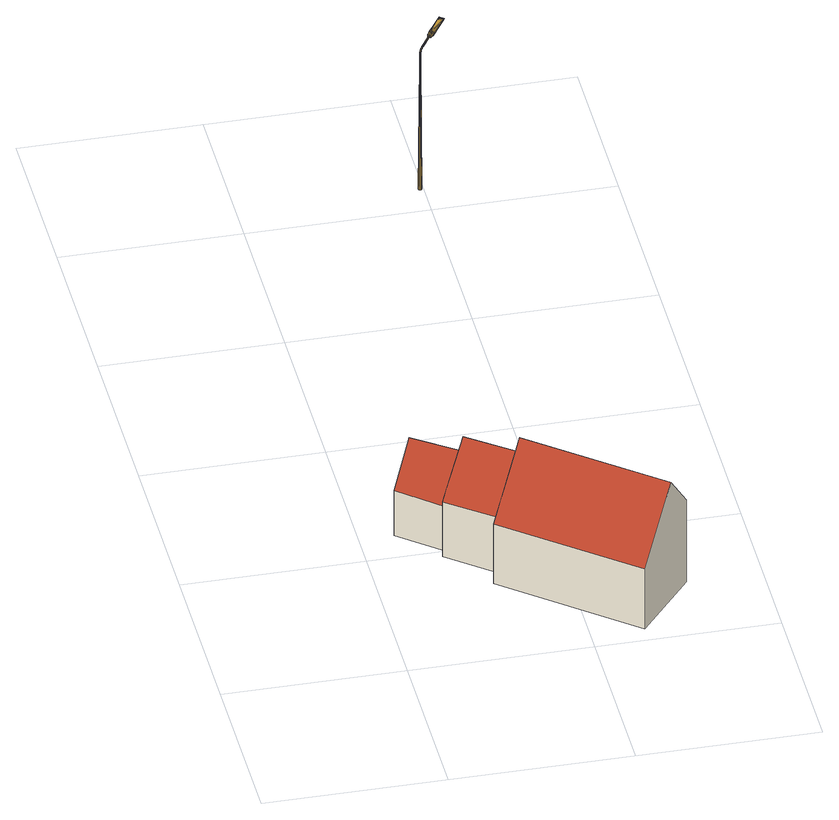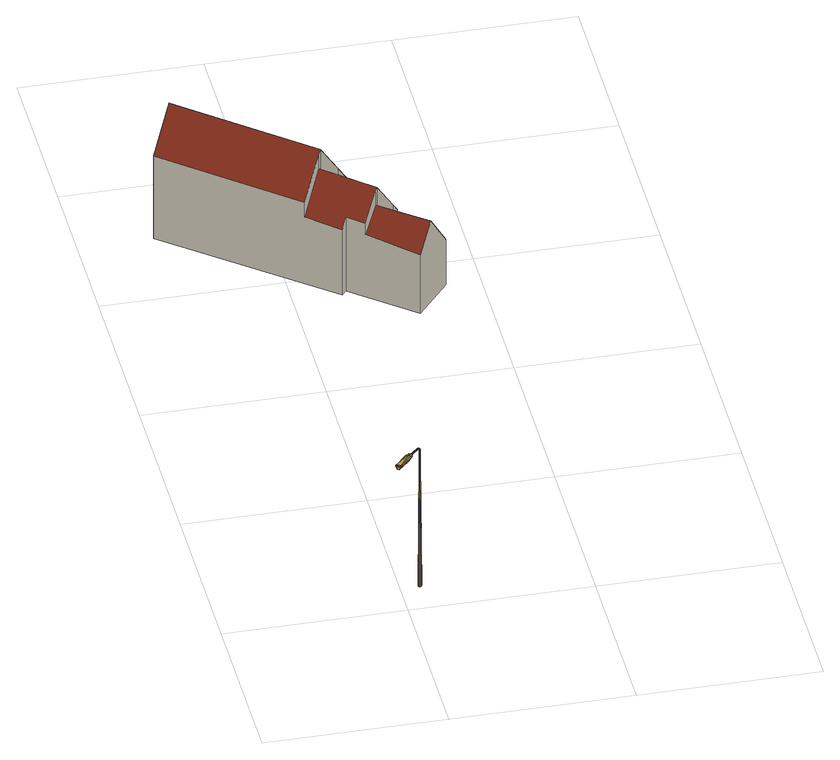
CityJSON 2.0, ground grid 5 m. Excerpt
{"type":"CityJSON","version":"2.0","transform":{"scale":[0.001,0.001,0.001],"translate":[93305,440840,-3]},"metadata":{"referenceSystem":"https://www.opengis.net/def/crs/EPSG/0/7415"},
"CityObjects":{
"building1":{"type":"Building","attributes":{"yearOfConstruction":1918,"statusOmschr":"Pand in gebruik","aantalBouwlagen":1,"class":"Pand"},"address":[{"CountryName":"Nederland","LocalityName":"Rotterdam"}],"geometry":[{"type":"Solid","lod":"2","boundaries":[[[[0,1,2,3,4,5,6,7,8,9]],[[10,11,12,13,14,15,16]],[[17,18,19,20,21]],[[22,23,24,25]],[[26,25,24,27,28]],[[15,14,29,30,31,32]],[[21,20,33,34,35]],[[16,15,19,18]],[[15,32,20,19]],[[32,31,33,20]],[[31,1,0,34,33]],[[22,25,13,12]],[[25,26,14,13]],[[26,28,29,14]],[[17,21,35,9,8]],[[35,34,0,9]],[[31,30,2,1]],[[28,27,4,3]],[[23,5,4,27,24]],[[11,6,5,23,22,12]],[[7,6,11,10]],[[17,8,7,10,16,18]],[[28,3,2,30,29]]]],"semantics":{"surfaces":[{"type":"GroundSurface"},{"type":"RoofSurface"},{"type":"WallSurface"}],"values":[[0,1,1,1,1,1,1,2,2,2,2,2,2,2,2,2,2,2,2,2,2,2,2]]}}]},
"cityfurniture1":{"type":"CityFurniture","attributes":{"Lichtpunttype":"Straatverlichting","Brondatum":"12-06-2019","Buurt_nummer":"62","Masttype":"MAST 4M LPH 4M VERZ VERJ D60 A1","Lamptype":"PLL 36W KL.830 XTRA POLAR","Buurtnaam":"Hillegersberg Noord","Nummer":"2","Geplaatst_op":"01-01-2000","Wijknummer":"6","Nivo":"0","Datum_laatste_mutatie":"07-06-2019","Straatnaam":"Plaszicht","Thema":"Lichtmasten","Beheerobject":"88528/OVL-002","Armatuurtype":"76 2000 SDN 1X PLL 36W EVSA D60","Objecthoogte":"4","Klasse":"Tertiaire weg","Wijknaam":"Hillegersberg-Schiebroek","class":"Paal","function":"Lichtmast"},"geometry":[{"type":"MultiSurface","lod":"2","boundaries":[[[36,37,38,39,40,41]],[[42,43,44,45,46,47]],[[48,49,50,51,52,53]],[[54,55,56,57,58,59]],[[52,51,50,60,61,62]],[[47,46,45,63,64,65]],[[66,67,56,55,54,68]],[[59,58,57,69,70,71]],[[72,73,74,75]],[[76,77,78,67,66,68]],[[79,80,81,82,83,84]],[[50,85,86,60]],[[87,88,89,90]],[[91,92,81,80,79,93]],[[56,94,95,57]],[[85,96,97,86]],[[98,84,88,87]],[[62,61,60,38,37,36]],[[99,100,101,44,43,42]],[[45,102,103,63]],[[104,105,92,91,93,106]],[[107,41,108,109]],[[110,111,112,102]],[[97,113,114,115]],[[113,116,117,114]],[[118,107,109,119]],[[82,120,72,121]],[[73,118,119,74]],[[84,83,82,121,122,88]],[[116,42,47,117]],[[44,110,102,45]],[[123,124,125,126]],[[86,97,115,127]],[[121,72,75,128]],[[129,130,131,132]],[[133,134,135,136]],[[96,137,113,97]],[[138,59,71,139]],[[111,123,126,112]],[[60,86,127,38]],[[132,131,140,141]],[[95,132,141,142]],[[143,52,62,144]],[[145,99,42,116]],[[57,95,142,69]],[[131,87,90,140]],[[146,147,148,149]],[[124,68,54,125]],[[117,47,65,150]],[[134,151,152,135]],[[38,127,153,39]],[[130,98,87,131]],[[115,114,154,155]],[[88,122,121,128,156,89]],[[112,126,147,146]],[[63,103,157,158]],[[103,146,149,157]],[[102,112,146,103]],[[147,138,139,148]],[[159,160,161,162]],[[163,164,107,118]],[[126,125,138,147]],[[127,115,155,153]],[[151,143,144,152]],[[165,166,167,168]],[[94,129,132,95]],[[169,170,171,172]],[[160,173,174,161]],[[175,53,52,143]],[[120,176,73,72]],[[176,163,118,73]],[[137,145,116,113]],[[177,178,76,179]],[[180,177,179,181]],[[182,183,184,185]],[[49,186,85,50]],[[187,188,178,177]],[[172,171,189,190]],[[114,117,150,154]],[[125,54,59,138]],[[164,36,41,107]],[[171,180,181,189]],[[191,192,193,194]],[[195,196,134,133]],[[197,187,177,180]],[[198,93,79,199]],[[200,201,130,129]],[[183,202,203,184]],[[204,205,206,207]],[[67,208,94,56]],[[181,179,124,123]],[[92,133,136,81]],[[186,209,96,85]],[[168,167,210,211]],[[190,189,111,110]],[[212,213,159,214]],[[207,206,201,200]],[[192,215,216,193]],[[199,79,84,98]],[[189,181,123,111]],[[205,217,198,206]],[[202,191,194,203]],[[217,106,93,198]],[[218,204,207,219]],[[81,136,120,82]],[[220,169,172,221]],[[209,222,137,96]],[[222,223,145,137]],[[224,175,143,151]],[[78,219,208,67]],[[206,198,199,201]],[[152,144,164,163]],[[144,62,36,164]],[[135,152,163,176]],[[201,199,98,130]],[[105,195,133,92]],[[196,224,151,134]],[[179,76,68,124]],[[208,200,129,94]],[[223,225,99,145]],[[101,190,110,44]],[[219,207,200,208]],[[136,135,176,120]],[[226,227,228,229]],[[230,231,232,233]],[[234,235,236,237]],[[213,238,160,159]],[[239,240,204,218]],[[241,242,243,244,245,246]],[[247,248,238,213]],[[249,250,251,252]],[[253,246,245,254]],[[255,256,257,258]],[[259,249,252,260]],[[261,226,229,262]],[[256,263,264,257]],[[263,265,266,264]],[[267,268,191,202]],[[242,259,260,243]],[[269,239,218,270]],[[271,272,273,274]],[[275,276,277,278]],[[238,279,173,160]],[[227,230,233,228]],[[231,280,281,232]],[[282,267,202,183]],[[211,210,106,217]],[[281,283,237,284,285,286]],[[215,287,288,289,290,216]],[[188,291,269,270,292,178]],[[293,275,278,294]],[[250,271,274,251]],[[295,234,237,283,281,280]],[[296,297,220,221,298,225]],[[299,262,300,301,302,303]],[[304,247,213,212]],[[305,282,183,182]],[[306,303,302,279]],[[248,306,279,238]],[[307,304,212,288]],[[308,309,269,291,188,310]],[[311,312,313,220,297,296]],[[314,211,217,205]],[[315,316,215,192]],[[270,218,219,78]],[[317,307,288,287,215,316]],[[318,319,166,165]],[[292,270,78,77,76,178]],[[320,318,165,321]],[[162,161,222,209]],[[173,311,296,174]],[[268,315,192,191]],[[240,314,205,204]],[[279,302,311,173]],[[322,323,324,325]],[[326,327,195,105]],[[301,300,313,312,311,302]],[[328,310,188,187]],[[329,330,49,48,53,331]],[[228,233,332,323]],[[333,328,187,197]],[[332,334,328,333]],[[313,325,169,220]],[[262,229,322,300]],[[323,332,333,324]],[[233,232,334,332]],[[232,281,286,334]],[[229,228,323,322]],[[334,286,310,328]],[[327,335,196,195]],[[300,322,325,313]],[[325,324,170,169]],[[185,184,327,326]],[[309,336,239,269]],[[161,174,223,222]],[[193,216,331,337]],[[338,337,175,224]],[[194,193,337,338]],[[203,194,338,335]],[[324,333,197,170]],[[298,221,101,100,99,225]],[[170,197,180,171]],[[174,296,225,223]],[[221,172,190,101]],[[335,338,224,196]],[[337,331,53,175]],[[184,203,335,327]],[[339,162,209,186]],[[340,321,341,342]],[[341,168,211,314]],[[285,284,309,308,310,286]],[[336,342,240,239]],[[236,343,340,344]],[[214,159,162,339]],[[237,236,344,284]],[[330,339,186,49]],[[288,212,214,289]],[[284,344,336,309]],[[290,289,330,329,331,216]],[[343,320,321,340]],[[321,165,168,341]],[[345,253,254,346]],[[289,214,339,330]],[[344,340,342,336]],[[342,341,314,240]],[[153,155,347,348]],[[65,64,63,158,349,350]],[[89,156,128,351,352,353]],[[350,349,158,354,355,356]],[[39,153,348,357]],[[294,278,306,248]],[[148,139,358,359]],[[90,89,353,360]],[[149,148,359,361]],[[140,90,360,362]],[[142,141,363,364]],[[278,277,303,306]],[[365,293,294,366]],[[41,40,39,357,367,108]],[[141,140,362,363]],[[71,70,69,368,369,370]],[[139,71,370,358]],[[69,142,364,368]],[[265,371,372,266]],[[373,261,262,299,303,277]],[[252,251,374,375]],[[376,377,267,282]],[[377,378,268,267]],[[75,74,379,380]],[[374,381,318,320]],[[378,382,315,268]],[[260,252,375,235]],[[74,119,383,379]],[[243,260,235,234]],[[258,257,376,384]],[[128,75,380,351]],[[119,109,385,383]],[[386,387,388,389,390,391]],[[372,391,390,382]],[[389,388,307,317,316,390]],[[382,390,316,315]],[[381,392,319,318]],[[251,274,381,374]],[[257,264,377,376]],[[274,273,392,381]],[[108,367,357,393,394,395]],[[388,396,304,307]],[[387,397,396,388]],[[398,345,346,399]],[[371,400,391,372]],[[396,366,247,304]],[[366,294,248,247]],[[264,266,378,377]],[[401,182,185,402,167,166]],[[244,243,234,295,280,245]],[[397,365,366,396]],[[403,404,405,406]],[[404,398,399,405]],[[266,372,382,378]],[[254,245,280,231]],[[407,255,258,408,273,272]],[[408,258,384,409,392,273]],[[410,411,275,293]],[[412,410,293,365]],[[276,413,406,261,373,277]],[[375,374,320,343]],[[399,346,230,227]],[[411,414,276,275]],[[415,412,365,397]],[[384,376,282,305]],[[402,185,326,416,210,167]],[[405,399,227,226]],[[346,254,231,230]],[[414,417,403,406,413,276]],[[416,326,105,104,106,210]],[[400,418,419,387,386,391]],[[419,415,397,387]],[[406,405,226,261]],[[235,375,343,236]],[[420,256,255,421]],[[421,255,407,272,422,423]],[[354,424,361,359,358,370,369,368,364,363,362,360,353,352,351,380,379,383,385,395,394,393,425,426,427,428,356,355]],[[347,429,427,426]],[[348,347,426,425]],[[422,272,271,430]],[[392,409,384,305,431,319]],[[429,432,428,427]],[[433,434,435,242,241,246]],[[436,433,246,253]],[[431,305,182,401,166,319]],[[437,265,263,438]],[[439,440,436,441]],[[440,436,253,345]],[[442,421,420,443]],[[412,415,444,445]],[[438,263,256,420]],[[446,447,250,249]],[[435,448,259,242]],[[448,446,249,259]],[[449,450,451,452]],[[430,271,250,447]],[[453,398,404,454]],[[455,454,453,456]],[[371,265,437,457]],[[440,345,398,453]],[[447,446,448,435,434,433,436,440,453,454,458,459,460,451,450,445,444,461,462,463,457,437,438,420,421,423,422,430]],[[400,371,457,463]],[[452,451,460,464]],[[460,414,411,451]],[[419,418,400,463,462,461]],[[458,403,417,414,460,459]],[[451,411,410,450]],[[410,412,445,450]],[[460,459,465,464]],[[466,465,459,458]],[[454,404,403,458]],[[415,419,461,444]],[[467,463,462,461,468,469]],[[470,435,448,471]],[[443,420,438,472]],[[468,461,444,473]],[[474,445,450,449]],[[456,453,440,439]],[[475,437,457,476]],[[476,457,463,467]],[[471,448,446,477]],[[478,447,430,479]],[[473,444,445,474]],[[477,446,447,478]],[[441,436,433,480]],[[442,481,482,422,423,421]],[[472,438,437,475]],[[479,430,422,482]],[[470,483,480,433,434,435]],[[466,458,454,455]],[[158,157,424,354]],[[157,149,361,424]],[[150,65,350,432]],[[109,108,395,385]],[[154,150,432,429]],[[357,348,425,393]],[[155,154,429,347]],[[432,350,356,428]],[[484,485,486,487]],[[488,489,490,491]],[[492,493,494]],[[495,496,497]],[[498,499,500]],[[501,502,503]],[[487,486,504,505]],[[506,488,491,507]],[[508,509,510,511]],[[512,506,513,514,515]],[[516,517,518,519]],[[520,494,521,508,509,522,523,524,525]],[[526,511,510,527,528,529,505,504,530,531,532]],[[521,508,511,526]],[[533,534,535,514,513,536]],[[512,537,538,539,524,523,522,509,508,521,492,489,488,506]],[[523,524,540,529,528]],[[502,495,541,542,543]],[[502,544,545]],[[495,498,485,484]],[[537,546,538]],[[501,547,548]],[[549,501,548,550,498,500,551]],[[552,553,533,534]],[[554,498,550]],[[489,492,555,490]],[[509,522,527,510]],[[495,484,487,541]],[[539,546,525]],[[525,556,557,546]],[[492,521,526,532,555]],[[506,507,536,513]],[[534,552,558,535]],[[484,495,502,503,485]],[[502,501,549,551,500,498,495]],[[518,509,522,519]],[[525,539,524]],[[559,502,544]],[[557,537,512]],[[502,545,495]],[[496,495,502]],[[488,493,489]],[[546,537,557]],[[538,537,560,561]],[[499,497,496,559,544,545]],[[546,539,538]],[[539,538,561,562]],[[502,501,544]],[[495,499,498]],[[563,488,506]],[[544,501,549]],[[564,494,493,563]],[[534,533,565,543,542,535]],[[496,502,559]],[[499,495,545]],[[493,488,563]],[[494,492,521]],[[548,550,554,523,522,509,508,547]],[[495,497,499]],[[507,491,490,555,532,531,565,533,553,533,536]],[[498,500,551,549,501,503,485]],[[522,523,528,527]],[[485,503,530,504,486]],[[564,556,525,520,494]],[[503,502,543,565,531,530]],[[524,539,562,540]],[[556,564,563,506,512,557]],[[499,545,544,549,551,500]],[[493,492,489]],[[487,505,529,540,562,561,560,515,514,535,558,535,542,541]],[[537,512,515,560]],[[566,567,568,569]],[[569,570,571,568]],[[572,573,574,569,568,575]],[[574,576,570,569]],[[577,578,579,580,576,574,573]],[[581,567,566,582]],[[583,584,585,572,575,586,587]],[[568,571,586,575]],[[577,585,584,578]],[[568,567,581,588,589,571]],[[573,572,585,577]],[[590,591,582,566,569,570]]]}]}
},
"vertices":[
[3020,3332,335],[3315,3689,335],[1974,4798,335],[2129,4985,335],[935,5973,335],[1856,7087,335],[3542,5692,335],[3673,5851,335],[7953,2311,335],[6450,494,335],[3673,5851,2438],[3542,5692,2717],[3100,6058,2696],[2752,5672,3398],[2704,5620,3494],[4027,4535,3544],[4535,5138,2477],[7953,2311,2982],[4535,5138,2953],[4027,4535,3956],[3960,4455,4089],[7386,1626,4112],[3100,6058,2338],[1856,7087,2219],[1484,6637,2934],[2752,5672,2971],[2704,5620,2877],[935,5973,1789],[2129,4985,1741],[2129,4985,2397],[1974,4798,2086],[3315,3689,2128],[3960,4455,3410],[3315,3689,2828],[3020,3332,2245],[6450,494,2262],
[4741,20078,5533],[4740,20078,5536],[4740,20077,5538],[4753,20093,5546],[4753,20094,5543],[4753,20094,5541],[4733,20046,5544],[4734,20044,5544],[4737,20042,5545],[4750,20060,5556],[4748,20061,5555],[4746,20063,5555],[4708,20036,5500],[4706,20034,5502],[4717,20048,5516],[4717,20049,5514],[4719,20050,5512],[4708,20037,5498],[4768,20052,5542],[4769,20052,5540],[4770,20053,5538],[4783,20070,5546],[4782,20069,5548],[4782,20069,5550],[4728,20062,5528],[4729,20063,5526],[4729,20063,5524],[4764,20077,5564],[4762,20079,5564],[4761,20081,5563],[4757,20038,5530],[4758,20038,5528],[4756,20036,5532],[4796,20086,5551],[4796,20086,5553],[4795,20085,5556],[4767,20089,5528],[4763,20092,5530],[4775,20107,5534],[4779,20104,5532],[4745,20022,5520],[4745,20023,5518],[4747,20024,5516],[4752,20054,5512],[4751,20057,5512],[4749,20058,5511],[4760,20071,5520],[4761,20070,5521],[4764,20068,5521],[4715,20045,5520],[4726,20059,5532],[4779,20079,5530],[4775,20082,5528],[4787,20098,5532],[4791,20095,5534],[4740,20043,5501],[4739,20045,5500],[4743,20041,5501],[4771,20055,5533],[4783,20070,5541],[4715,20042,5524],[4726,20057,5536],[4767,20064,5523],[4721,20030,5531],[4722,20028,5531],[4724,20027,5531],[4754,20056,5555],[4769,20074,5563],[4731,20032,5488],[4729,20033,5488],[4733,20030,5488],[4756,20094,5536],[4766,20111,5546],[4769,20110,5541],[4741,20040,5544],[4746,20038,5542],[4759,20054,5553],[4728,20053,5540],[4741,20070,5550],[4739,20073,5547],[4730,20050,5542],[4743,20066,5553],[4759,20093,5532],[4772,20109,5537],[4756,20074,5521],[4771,20086,5527],[4773,20085,5527],[4750,20036,5540],[4753,20036,5536],[4766,20052,5547],[4763,20052,5550],[4739,20075,5542],[4783,20101,5532],[4771,20058,5529],[4769,20061,5525],[4781,20076,5532],[4783,20073,5536],[4735,20048,5501],[4730,20050,5502],[4740,20063,5514],[4745,20060,5512],[4716,20038,5527],[4779,20069,5555],[4793,20086,5560],[4794,20092,5537],[4795,20089,5541],[4796,20087,5546],[4722,20051,5508],[4733,20065,5520],[4718,20034,5529],[4772,20071,5562],[4776,20070,5559],[4790,20087,5564],[4787,20089,5567],[4757,20084,5562],[4726,20051,5505],[4736,20064,5516],[4752,20092,5550],[4754,20087,5559],[4753,20090,5555],[4785,20100,5532],[4782,20092,5569],[4778,20095,5570],[4686,20005,5473],[4686,20001,5476],[4695,20012,5494],[4694,20016,5492],[4747,20078,5525],[4744,20079,5529],[4714,19998,5442],[4712,20002,5441],[4718,20010,5458],[4720,20005,5459],[4707,19997,5498],[4712,19994,5496],[4722,20007,5514],[4717,20009,5515],[4687,19996,5477],[4696,20007,5496],[4712,20039,5495],[4751,20077,5523],[4730,20007,5509],[4734,20008,5505],[4741,20021,5524],[4727,20007,5512],[4738,20021,5527],[4708,20005,5441],[4704,20008,5441],[4710,20016,5458],[4714,20013,5458],[4704,20032,5505],[4721,19995,5492],[4724,19996,5489],[4733,20022,5529],[4729,20024,5531],[4694,20010,5443],[4689,20010,5445],[4696,20017,5463],[4700,20018,5461],[4725,20036,5488],[4721,20038,5490],[4717,19994,5494],[4746,20038,5502],[4756,20050,5514],[4759,20043,5520],[4758,20047,5516],[4699,20010,5442],[4705,20018,5459],[4739,20018,5495],[4738,20021,5492],[4748,20034,5505],[4749,20030,5508],[4759,20040,5524],[4704,20028,5509],[4725,20019,5474],[4728,20015,5475],[4680,20001,5451],[4679,19996,5453],[4687,20009,5471],[4685,20008,5447],[4691,20016,5465],[4737,20026,5490],[4738,20013,5498],[4749,20027,5512],[4703,19999,5498],[4713,20012,5516],[4705,20024,5512],[4706,20019,5514],[4716,20038,5492],[4709,20015,5515],[4681,19963,5412],[4686,19961,5412],[4690,19967,5435],[4685,19968,5435],[4691,19961,5411],[4696,19963,5410],[4699,19967,5432],[4695,19967,5434],[4703,19968,5408],[4706,19972,5407],[4710,19977,5427],[4707,19974,5429],[4679,19991,5455],[4729,20002,5483],[4730,20006,5480],[4698,19963,5365],[4700,19965,5365],[4700,19965,5386],[4699,19964,5387],[4698,19962,5387],[4697,19961,5365],[4673,19988,5432],[4673,19984,5434],[4704,19974,5364],[4704,19979,5364],[4705,19979,5385],[4705,19974,5385],[4692,19959,5365],[4693,19959,5388],[4697,19992,5364],[4693,19994,5364],[4693,19995,5384],[4698,19993,5384],[4703,19968,5365],[4703,19969,5386],[4676,19965,5412],[4680,19971,5436],[4687,19996,5364],[4688,19997,5385],[4682,19996,5364],[4683,19997,5385],[4694,20004,5423],[4689,20004,5424],[4727,19999,5486],[4736,20011,5502],[4703,19983,5364],[4700,19988,5364],[4701,19989,5384],[4704,19984,5385],[4668,19971,5388],[4670,19966,5389],[4673,19969,5412],[4670,19974,5412],[4680,19986,5457],[4700,19965,5409],[4704,19970,5431],[4699,20002,5423],[4705,19972,5430],[4712,19980,5449],[4711,19979,5450],[4710,19977,5451],[4683,20005,5448],[4682,20004,5449],[4689,20012,5468],[4690,20014,5467],[4726,19997,5487],[4735,20009,5504],[4666,19976,5388],[4669,19979,5411],[4701,19967,5409],[4699,20003,5498],[4700,20001,5498],[4711,20014,5515],[4679,19973,5436],[4687,19979,5458],[4684,19980,5458],[4683,19982,5457],[4677,19975,5435],[4674,19994,5431],[4703,20000,5422],[4674,19979,5435],[4677,19997,5429],[4718,19987,5470],[4719,19989,5468],[4716,19986,5471],[4690,19991,5478],[4692,19990,5479],[4694,19988,5479],[4730,20011,5477],[4684,20003,5426],[4680,20001,5427],[4678,19999,5428],[4709,19991,5423],[4707,19996,5423],[4711,19986,5424],[4716,19993,5443],[4690,19976,5457],[4696,19974,5457],[4703,19983,5477],[4698,19985,5478],[4721,20023,5473],[4717,20025,5474],[4712,19984,5473],[4698,20024,5484],[4697,20023,5486],[4700,20026,5483],[4701,19974,5455],[4708,19983,5476],[4705,19975,5453],[4712,20027,5475],[4721,19992,5465],[4703,20027,5480],[4708,20028,5477],[4695,20019,5489],[4716,19989,5445],[4722,20001,5461],[4722,19996,5463],[4711,19982,5426],[4715,19984,5447],[4688,19957,5365],[4688,19958,5388],[4766,20107,5560],[4765,20109,5556],[4776,20097,5569],[4774,20098,5569],[5151,20567,5641],[5153,20566,5641],[5155,20564,5641],[5147,20562,5679],[5144,20564,5678],[5143,20565,5678],[4766,20110,5551],[5161,20553,5669],[5158,20554,5673],[5159,20561,5643],[5155,20557,5676],[5161,20558,5646],[5163,20555,5650],[5164,20553,5655],[4666,19981,5388],[4669,19984,5410],[4766,20111,5548],[5164,20553,5660],[5164,20553,5662],[5164,20553,5665],[4678,19995,5364],[4678,19995,5385],[4674,19968,5412],[4707,19983,5405],[4707,19978,5406],[4695,19997,5404],[4690,20000,5404],[4685,20000,5405],[5143,20574,5643],[5147,20571,5641],[4706,19987,5404],[4681,19999,5406],[5140,20575,5646],[4700,19995,5404],[5137,20576,5650],[4672,19991,5386],[4670,19989,5386],[4673,19992,5408],[4675,19994,5407],[4676,19996,5407],[4674,19993,5386],[4703,19991,5404],[5134,20577,5660],[5134,20577,5657],[5134,20577,5655],[4670,19988,5409],[4668,19986,5387],[4683,19958,5365],[4683,19958,5388],[4673,19992,5365],[4709,20004,5441],[4715,20012,5458],[4673,19961,5365],[4677,19959,5365],[4678,19960,5389],[4674,19962,5389],[4698,19990,5364],[4699,19991,5384],[4701,19994,5404],[4666,19975,5365],[4667,19970,5365],[4666,19980,5365],[4672,19965,5389],[4670,19965,5365],[4667,19984,5365],[4723,20021,5474],[4671,19963,5365],[4672,19990,5365],[4670,19988,5365],[4693,19994,5094],[4697,19992,5094],[4700,19988,5094],[4698,19990,5094],[5151,20559,5678],[5134,20576,5665],[5135,20574,5669],[5136,20571,5673],[5140,20569,5676],[4768,20104,5564],[4703,19983,5094],[4704,19998,5423],[4771,20102,5567],[4697,19961,5094],[4698,19963,5094],[4700,19965,5094],[4692,19959,5094],[4682,19996,5094],[4687,19996,5094],[4691,19929,1068],[4688,19957,5094],[4702,19932,1068],[4714,20014,1068],[4704,20020,1068],[4667,19984,5094],[4666,19980,5094],[4704,19974,5094],[4704,19979,5094],[4703,19968,5094],[4638,19971,1068],[4666,19975,5094],[4667,19970,5094],[4640,19959,1068],[4683,19958,5094],[4677,19959,5094],[4666,19933,1068],[4678,19929,1068],[4678,19995,5094],[4673,19961,5094],[4671,19963,5094],[4670,19965,5094],[4670,19988,5094],[4672,19990,5094],[4673,19992,5094],[4647,19948,1068],[4651,19943,1068],[4656,19939,1068],[4657,20015,1068],[4647,20006,1068],[4652,20010,1068],[4722,19947,1068],[4729,19958,1068],[4691,20023,1068],[4641,19995,1068],[4638,19983,1068],[4679,20024,1068],[4667,20021,1068],[4732,19970,1068],[4732,19982,1068],[4729,19994,1068],[4713,19938,1068],[4719,20009,1068],[4723,20005,1068],[4718,19942,1068],[5179,20485,5638],[5153,20452,5631],[5156,20450,5631],[5181,20483,5638],[5418,21022,5722],[5241,20798,5674],[5238,20801,5674],[5415,21024,5722],[5065,20575,5626],[5275,20782,5587],[5099,20559,5534],[5544,20948,5738],[5112,20516,5716],[5125,20503,5710],[5162,20463,5679],[5137,20490,5699],[5134,20486,5679],[5048,20553,5679],[5430,21038,5738],[5039,20542,5631],[5154,20448,5631],[5154,20449,5627],[5431,21038,5726],[5428,21041,5726],[5057,20532,5620],[5059,20531,5620],[5056,20528,5619],[5055,20529,5619],[5545,20949,5726],[5433,21041,5726],[5550,20950,5726],[5547,20947,5726],[5140,20471,5585],[5060,20533,5585],[5060,20532,5598],[5139,20470,5598],[5128,20536,5534],[5041,20545,5620],[5138,20468,5620],[5140,20466,5620],[5155,20455,5620],[5156,20514,5534],[5039,20541,5619],[5135,20465,5619],[5138,20463,5619],[5155,20450,5619],[5038,20540,5631],[5034,20542,5631],[5036,20544,5619],[5430,21043,5734],[5547,20951,5734],[5549,20949,5734],[5430,21044,5726],[5532,20932,5722],[5355,20708,5674],[5179,20485,5626],[5158,20453,5620],[5547,20946,5738],[5548,20948,5738],[5432,21040,5738],[5080,20535,5699],[5109,20512,5699],[5332,20737,5587],[5056,20531,5635],[5054,20528,5672],[5076,20531,5679],[5137,20463,5672],[5105,20508,5679],[5545,20949,5734],[5428,21041,5734],[5139,20465,5635],[5062,20578,5626],[5502,20962,5626],[5508,20960,5640],[5547,20947,5734],[5096,20525,5710],[5534,20930,5722],[5358,20706,5674],[5182,20483,5626],[5451,21005,5640],[5454,21000,5626],[5429,21042,5738],[4989,20443,5577],[5069,20380,5577],[5067,20379,5599],[4988,20441,5599],[5058,20530,5619],[5137,20468,5619],[5068,20375,5598],[4985,20440,5598],[4986,20443,5599],[5070,20377,5599],[5056,20531,5619],[4981,20436,5661],[5055,20530,5672],[5058,20533,5635],[5058,20534,5620],[5141,20472,5585],[5062,20535,5585],[5141,20467,5635],[5138,20464,5672],[5064,20370,5661],[5140,20466,5619],[5141,20468,5620],[5140,20471,5598],[5139,20470,5620],[5060,20532,5620],[5061,20534,5598]
]}
